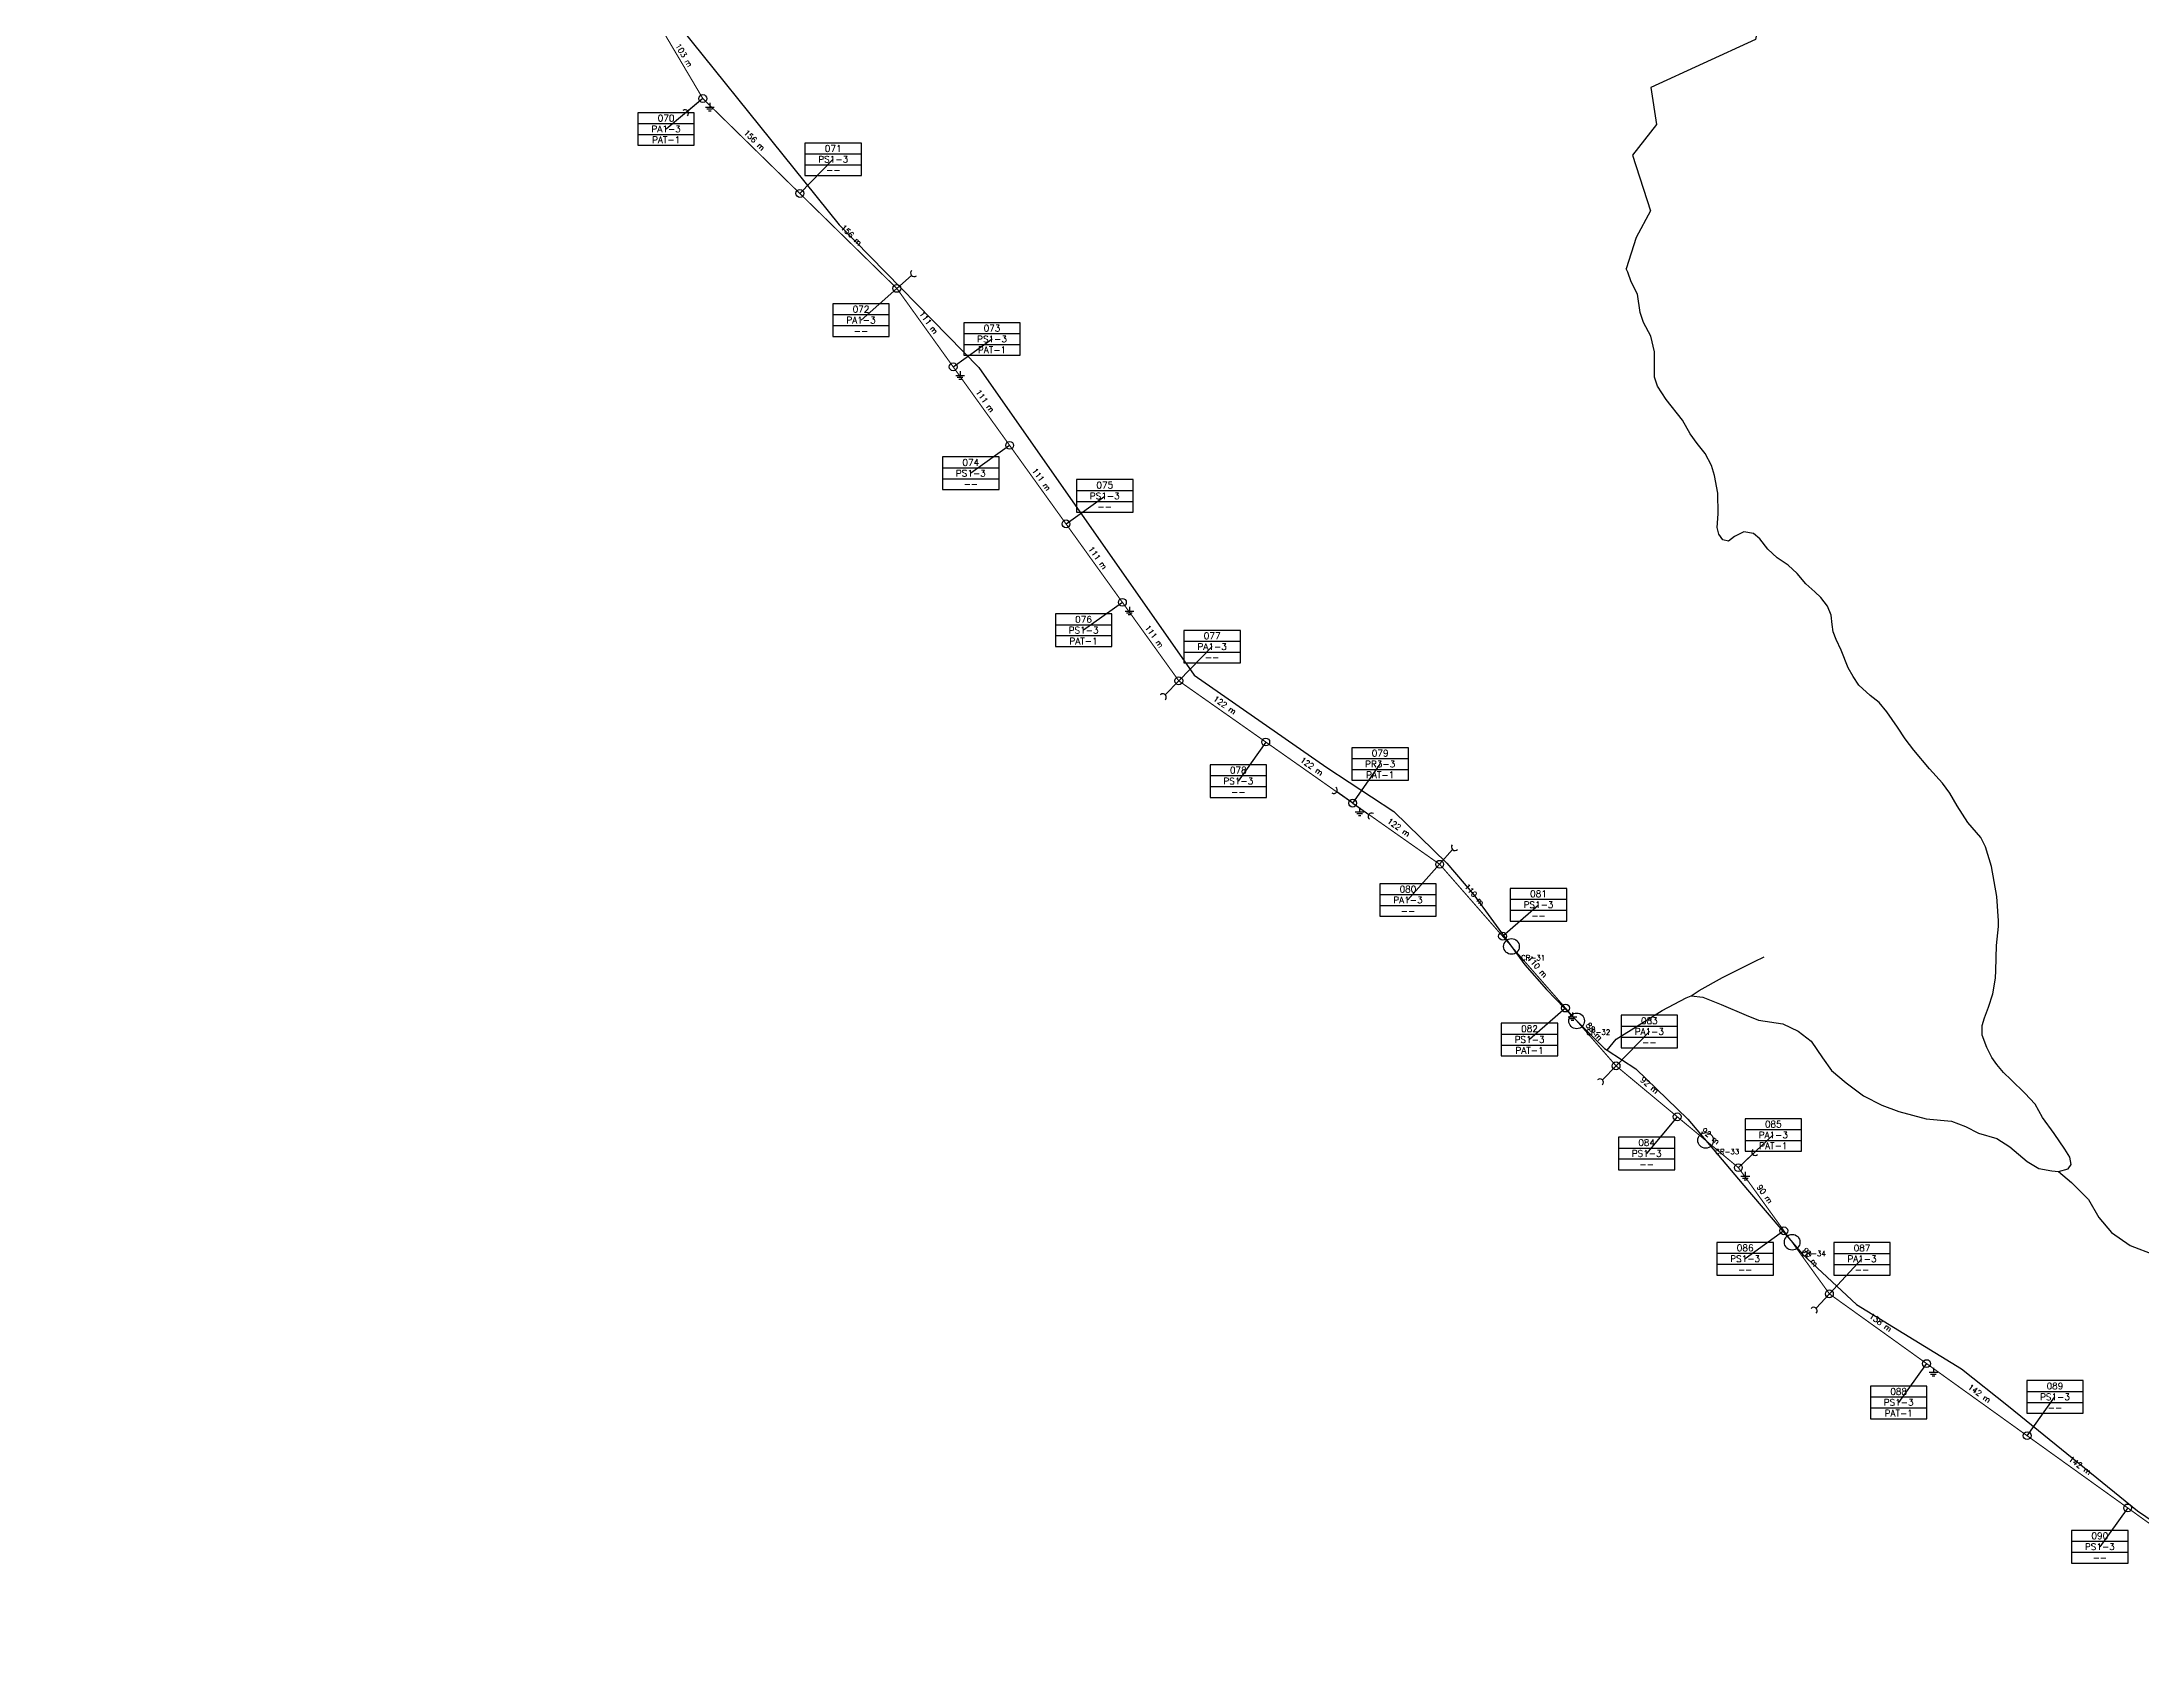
# Model space of a CAD drawing. Header units: metres. Extents: x 405922 to 419705, y 8261045 to 8275273.
# Drawn here: x 410678 to 413096, y 8262714 to 8264560 of the extents above; entities that cross this region are included whole.
import ezdxf
from ezdxf.enums import TextEntityAlignment as Align

# ---------------------------------------------------------------- set-up
doc = ezdxf.new("R2010")
doc.units = ezdxf.units.M
for name, color, linetype in [('CRUCES', 30, 'Continuous'), ('RP_CONDUCTOR', 5, 'Continuous'), ('RP_CUADROPOSTE', 5, 'Continuous'), ('RP_POSTE', 1, 'Continuous'), ('RP_PTIERRA', 2, 'Continuous'), ('RP_RETENIDA', 1, 'Continuous'), ('RP_VANO', 4, 'Continuous'), ('VIAS', 8, 'Continuous')]:
    doc.layers.add(name, color=color, linetype=linetype)
doc.styles.add('ROMANS', font='romans.shx')

# ---------------------------------------------------------------- blocks, each defined once
blk = doc.blocks.new('POSTE_LP')
blk.add_circle((0, 0), 0.9)
blk = doc.blocks.new('RETENIDA')
blk.add_line((0, 0), (4.5, 0))
blk.add_arc((5.3, 0), 0.8, 90, 270)
blk = doc.blocks.new('PAT')
for p, q in [((0, 0), (0, -1)), ((-1, -1), (1, -1)), ((-0.65, -1.4), (0.65, -1.4)), ((-0.3, -1.8), (0.3, -1.8))]:
    blk.add_line(p, q)
blk = doc.blocks.new('CUADRO_POSTE')
for p, q in [((0, 5), (13, 5)), ((0, 2.5), (13, 2.5))]:
    blk.add_line(p, q)
blk.add_lwpolyline([(0, 0), (13, 0), (13, 7.5), (0, 7.5)], close=True)
at = {"style": 'ROMANS'}
for tag, p in [('NUMERO', (6.5, 6.25)), ('ARMADO', (6.5, 3.75)), ('PAT', (6.5, 1.25))]:
    blk.add_attdef(tag, text='', height=1.5, dxfattribs=at).set_placement(p, align=Align.MIDDLE_CENTER)

msp = doc.modelspace()

# ---------------------------------------------------------------- linework, layer by layer
at = {"layer": 'CRUCES'}
for centre in [(412369.7, 8263519.1), (412444.7, 8263433.5), (412593.2, 8263296), (412692.8, 8263178.8)]:
    msp.add_circle(centre, 9, dxfattribs=at)
at = {"layer": 'RP_CONDUCTOR', "const_width": 1.25}
msp.add_lwpolyline([(408968.9, 8266600.8), (409644, 8265972.9), (409964.6, 8265611), (410575.5, 8265410), (411281.9, 8264760), (411438.8, 8264494.9), (411662.1, 8264276.4), (411986.7, 8263824.8), (412287, 8263613.7), (412490.1, 8263381.7), (412630.9, 8263264.6), (412735.7, 8263119.3), (413299.8, 8262714.7)], dxfattribs=at)
at = {"layer": 'RP_CUADROPOSTE'}
for p, q in [((411438.8, 8264494.9), (411396.5, 8264459.8)), ((411550.5, 8264385.7), (411588.9, 8264425)), ((411662.1, 8264276.4), (411620.9, 8264239.9)), ((411727, 8264186.1), (411771.7, 8264218.2)), ((411792, 8264095.8), (411747.3, 8264063.6)), ((411856.9, 8264005.4), (411901.5, 8264037.5)), ((411921.8, 8263915.1), (411877.1, 8263883)), ((411986.7, 8263824.8), (412025.1, 8263864.2)), ((412086.8, 8263754.4), (412055.2, 8263709.4)), ((412186.9, 8263684), (412218.5, 8263729)), ((412287, 8263613.7), (412250.5, 8263572.6)), ((412359.4, 8263530.9), (412400.8, 8263567.2)), ((412431.9, 8263448.2), (412390.5, 8263411.9)), ((412490.1, 8263381.7), (412528.4, 8263421.1)), ((412560.5, 8263323.1), (412525.3, 8263280.9)), ((412630.9, 8263264.6), (412671.1, 8263302.2)), ((412683.3, 8263191.9), (412638.7, 8263159.7)), ((412735.7, 8263119.3), (412773.2, 8263159.5)), ((412847.5, 8263039.1), (412815.4, 8262994.4)), ((412963.3, 8262956.1), (412995.3, 8263000.8)), ((413079.1, 8262873), (413047, 8262828.3))]:
    msp.add_line(p, q, dxfattribs=at)
at = {"layer": 'VIAS'}
for points in [[(411318.2, 8266762.2), (411409.4, 8266487.2), (411554.5, 8266277.6), (411784.3, 8266018.3), (411938.1, 8265807.2), (412132.2, 8265590.8), (412213.2, 8265426.9), (412242.7, 8265367.1), (412165.4, 8265380.9), (412260.9, 8265164.1), (412310.4, 8265009.9), (412531.2, 8264808.5), (412662.1, 8264618.5), (412650.5, 8264562.8), (412530, 8264507.5), (412536.5, 8264465.2), (412509, 8264429.8), (412529.8, 8264365.6), (412513.3, 8264335), (412501.8, 8264298.9)], [(411347.4, 8264658.3), (411595.8, 8264349.6), (411756.6, 8264185.2), (412004.3, 8263831.3), (412157.2, 8263724.9), (412234.1, 8263674.4), (412295.4, 8263614.8), (412326.4, 8263578.6), (412385.2, 8263497.9), (412410.1, 8263469.4), (412441.1, 8263437.2), (412476.7, 8263401.8), (412479.9, 8263399.7), (412513, 8263378.2), (412572.6, 8263320.3), (412641.3, 8263239.1), (412704.6, 8263165), (412766.7, 8263107), (412887.6, 8263032.9), (412942, 8262990.1), (413090.4, 8262869.5), (413267, 8262749.5)], [(412479.9, 8263399.7), (412490.1, 8263412.6), (412543, 8263445.6), (412570.8, 8263460.1), (412576.7, 8263462.3), (412589.9, 8263460.8), (412611.2, 8263452.2), (412639.8, 8263440.1), (412654.2, 8263434.2), (412681.9, 8263430), (412699.6, 8263421.5), (412714.7, 8263410.3), (412727.6, 8263390.9), (412738.1, 8263376.4), (412755, 8263362.2), (412775.1, 8263347.3), (412796, 8263336.6), (412815.6, 8263329.3), (412847, 8263320.8), (412876.3, 8263318.2), (412892.5, 8263312.1), (412907.2, 8263304.2), (412928.5, 8263298), (412943.5, 8263288.6), (412963.3, 8263271.8), (412976.8, 8263263.6), (412991.6, 8263261.1), (412999.4, 8263260.3), (413010.7, 8263263.2), (413014, 8263268.3), (413012.5, 8263276.6), (413006.6, 8263285.9), (412994.4, 8263303.9), (412981, 8263322.3), (412972.5, 8263337.5), (412960.5, 8263350.4), (412944.9, 8263365.5), (412936.1, 8263373.9), (412928.4, 8263383.3), (412922.7, 8263391.4), (412916.8, 8263402.8), (412911.5, 8263417), (412911.5, 8263428.3), (412914.2, 8263436.9), (412918.9, 8263449.1), (412924, 8263464.7), (412927, 8263482.6), (412927.2, 8263491.3), (412928.2, 8263520.4), (412930.2, 8263541.9), (412930.2, 8263548.6), (412928.4, 8263576.5), (412922.4, 8263611.2), (412915.5, 8263633.8), (412910, 8263644.5), (412894.9, 8263661.9), (412882.9, 8263681), (412874.3, 8263695.5), (412865.9, 8263706.9), (412851.1, 8263723.7), (412832.8, 8263745.2), (412822.9, 8263758.2), (412814, 8263771.6), (412801.9, 8263789.2), (412793, 8263799.8), (412782.5, 8263808.1), (412769.6, 8263819.7), (412762.9, 8263829.6), (412757.2, 8263839.8), (412749.1, 8263860.2), (412743.5, 8263872.4), (412740, 8263881), (412738.9, 8263889.8), (412737.7, 8263900.3), (412733.6, 8263910.9), (412725.8, 8263920.8), (412718.9, 8263927.4), (412708.6, 8263936.5), (412698.4, 8263948.4), (412688.4, 8263957.8), (412675.6, 8263966.4), (412664.7, 8263976.4), (412655.7, 8263988.2), (412648.3, 8263994.3), (412637.1, 8263996.3), (412626.3, 8263990.9), (412619.4, 8263985.5), (412612.9, 8263987.1), (412608.4, 8263993.7), (412606.6, 8264001.2), (412607.5, 8264016.8), (412607.1, 8264040.8), (412603.5, 8264061), (412600.1, 8264072.5), (412592.7, 8264086.4), (412583.6, 8264098.1), (412575.5, 8264109), (412566.4, 8264124.6), (412547.6, 8264148.6), (412537.8, 8264164), (412534.3, 8264174.3), (412534.3, 8264187.9), (412534.2, 8264203.5), (412530, 8264221.5), (412521.6, 8264237.2), (412518, 8264248.7), (412514.6, 8264269.7), (412507.4, 8264283.9), (412503.8, 8264295.2), (412501.8, 8264298.9)], [(412576.7, 8263462.3), (412585.8, 8263468.6), (412612.8, 8263483.5), (412649.3, 8263501.9), (412660.6, 8263507.2)], [(412999.4, 8263260.3), (413014.4, 8263247.6), (413034.1, 8263228), (413045.9, 8263207.2), (413060.4, 8263190), (413082.1, 8263174.9), (413110.1, 8263164.2)]]:
    msp.add_lwpolyline(points, dxfattribs=at)

# ---------------------------------------------------------------- block references
at = {"layer": 'RP_CUADROPOSTE', "xscale": 5, "yscale": 5}
for p, values in [((411364, 8264441.1), {'NUMERO': '070', 'ARMADO': 'PA1-3', 'PAT': 'PAT-1'}), ((411556.4, 8264406.2), {'NUMERO': '071', 'ARMADO': 'PS1-3', 'PAT': '--'}), ((411588.4, 8264221.2), {'NUMERO': '072', 'ARMADO': 'PA1-3', 'PAT': '--'}), ((411739.2, 8264199.4), {'NUMERO': '073', 'ARMADO': 'PS1-3', 'PAT': 'PAT-1'}), ((411714.8, 8264044.9), {'NUMERO': '074', 'ARMADO': 'PS1-3', 'PAT': '--'}), ((411869, 8264018.8), {'NUMERO': '075', 'ARMADO': 'PS1-3', 'PAT': '--'}), ((411844.6, 8263864.3), {'NUMERO': '076', 'ARMADO': 'PS1-3', 'PAT': 'PAT-1'}), ((411992.6, 8263845.4), {'NUMERO': '077', 'ARMADO': 'PA1-3', 'PAT': '--'}), ((412186, 8263710.3), {'NUMERO': '079', 'ARMADO': 'PR3-3', 'PAT': 'PAT-1'}), ((412022.7, 8263690.7), {'NUMERO': '078', 'ARMADO': 'PS1-3', 'PAT': '--'}), ((412218, 8263553.8), {'NUMERO': '080', 'ARMADO': 'PA1-3', 'PAT': '--'}), ((412368.3, 8263548.4), {'NUMERO': '081', 'ARMADO': 'PS1-3', 'PAT': '--'}), ((412358, 8263393.2), {'NUMERO': '082', 'ARMADO': 'PS1-3', 'PAT': 'PAT-1'}), ((412495.9, 8263402.4), {'NUMERO': '083', 'ARMADO': 'PA1-3', 'PAT': '--'}), ((412492.8, 8263262.1), {'NUMERO': '084', 'ARMADO': 'PS1-3', 'PAT': '--'}), ((412638.6, 8263283.4), {'NUMERO': '085', 'ARMADO': 'PA1-3', 'PAT': 'PAT-1'}), ((412606.2, 8263141), {'NUMERO': '086', 'ARMADO': 'PS1-3', 'PAT': '--'}), ((412740.7, 8263140.8), {'NUMERO': '087', 'ARMADO': 'PA1-3', 'PAT': '--'}), ((412782.9, 8262975.7), {'NUMERO': '088', 'ARMADO': 'PS1-3', 'PAT': 'PAT-1'}), ((412962.8, 8262982), {'NUMERO': '089', 'ARMADO': 'PS1-3', 'PAT': '--'}), ((413014.5, 8262809.6), {'NUMERO': '090', 'ARMADO': 'PS1-3', 'PAT': '--'})]:
    msp.add_blockref('CUADRO_POSTE', p, dxfattribs=at).add_auto_attribs(values)
at = {"layer": 'RP_POSTE', "xscale": 5, "yscale": 5}
for p in [(411438.8, 8264494.9), (411550.5, 8264385.7), (411662.1, 8264276.4), (411727, 8264186.1), (411792, 8264095.8), (411856.9, 8264005.4), (411921.8, 8263915.1), (411986.7, 8263824.8), (412086.8, 8263754.4), (412186.9, 8263684), (412287, 8263613.7), (412359.4, 8263530.9), (412431.9, 8263448.2), (412490.1, 8263381.7), (412560.5, 8263323.1), (412630.9, 8263264.6), (412683.3, 8263191.9), (412735.7, 8263119.3), (412847.5, 8263039.1), (412963.3, 8262956.1), (413079.1, 8262873)]:
    msp.add_blockref('POSTE_LP', p, dxfattribs=at)
at = {"layer": 'RP_PTIERRA', "xscale": 5, "yscale": 5}
for p in [(411446.8, 8264489.9), (411735, 8264181.1), (411929.8, 8263910.1), (412194.9, 8263679), (412439.9, 8263443.2), (412638.9, 8263259.6), (412855.5, 8263034.1)]:
    msp.add_blockref('PAT', p, dxfattribs=at)
at = {"layer": 'RP_RETENIDA', "xscale": 5, "yscale": 5}
for p, rotation in [((411438.8, 8264494.9), 219.6798643874136), ((411662.1, 8264276.4), 41.49801681448851), ((411986.7, 8263824.8), 225.7599117408756), ((412186.9, 8263684), 144.8880786094768), ((412186.9, 8263684), 324.8880786094767), ((412287, 8263613.7), 48.41431180961609), ((412490.1, 8263381.7), 225.8108737059709), ((412630.9, 8263264.6), 43.10616729383952), ((412735.7, 8263119.3), 227.0528887596496)]:
    msp.add_blockref('RETENIDA', p, dxfattribs=dict(at, rotation=rotation))

# ---------------------------------------------------------------- texts
at = {"layer": 'CRUCES', "style": 'ROMANS'}
for s, p in [('CR-31', (412380.7, 8263503.1)), ('CR-32', (412455.7, 8263417.5)), ('CR-33', (412604.2, 8263280)), ('CR-34', (412703.8, 8263162.8))]:
    msp.add_text(s, height=6, dxfattribs=at).set_placement(p)
at = {"layer": 'RP_VANO', "style": 'ROMANS'}
for s, rotation, p in [('103 m', -59.374, (411412.7, 8264542.1)), ('156 m', -44.3827, (411494.6, 8264443.3)), ('156 m', -44.3853, (411606.3, 8264334)), ('111 m', -54.2881, (411694.6, 8264234.2)), ('111 m', -54.2923, (411759.5, 8264143.9)), ('111 m', -54.2881, (411824.4, 8264053.6)), ('111 m', -54.2923, (411889.3, 8263963.3)), ('111 m', -54.2881, (411954.3, 8263873)), ('122 m', -35.1125, (412036.8, 8263792.6)), ('122 m', -35.1152, (412136.8, 8263722.2)), ('122 m', -35.1087, (412236.9, 8263651.9)), ('110 m', -48.7925, (412323.2, 8263575.3)), ('110 m', -48.7964, (412395.7, 8263492.5)), ('88 m', -48.7952, (412461, 8263417.9)), ('92 m', -39.7463, (412525.3, 8263355.4)), ('92 m', -39.7423, (412595.7, 8263296.9)), ('90 m', -54.2073, (412657.1, 8263231.2)), ('90 m', -54.1984, (412709.5, 8263158.6)), ('138 m', -35.6447, (412791.6, 8263082.2)), ('142 m', -35.6475, (412905.4, 8263000.6)), ('142 m', -35.6475, (413021.2, 8262917.6))]:
    msp.add_text(s, height=6.5, rotation=rotation, dxfattribs=at).set_placement(p, align=Align.BOTTOM_CENTER)

doc.saveas('drawing.dxf')
